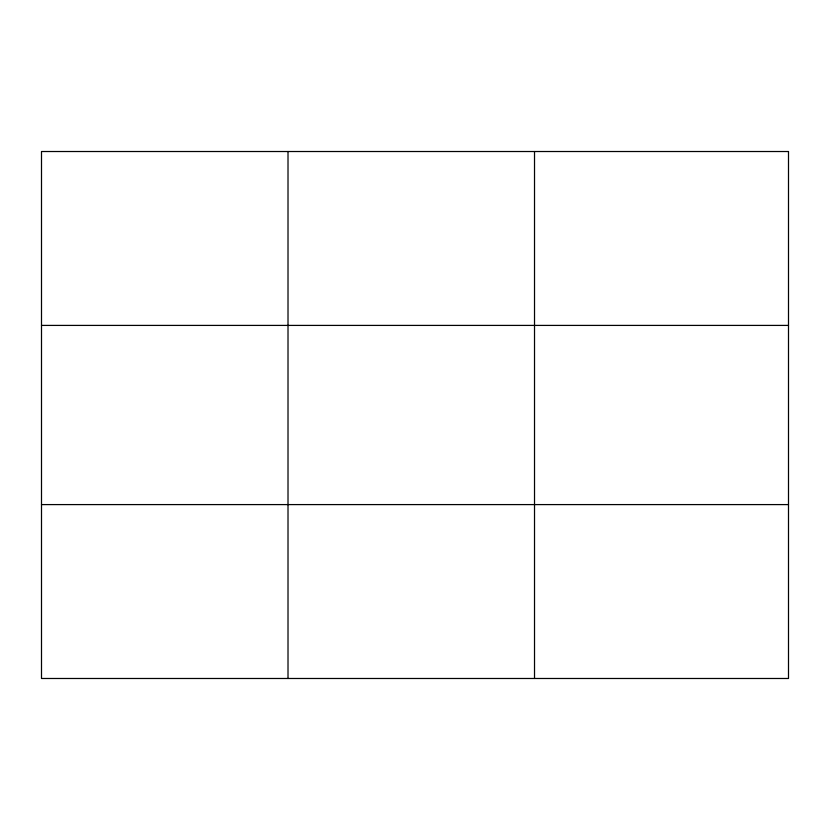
<?xml version="1.0" encoding="UTF-8"?>
<svg xmlns="http://www.w3.org/2000/svg" width="830" height="830" viewBox="0 0 830 830"><rect width="100%" height="100%" fill="white"/><g stroke="black" fill="none" stroke-linecap="round" stroke-linejoin="round"><path stroke-width="1.25" d="M288.01 151.517L288.01 678.484M534.52 151.517L534.52 678.484M41.5 325.412L788.5 325.412M41.5 504.588L788.5 504.588M788.5 151.517L788.5 678.484L41.5 678.484L41.5 151.517L788.5 151.517"/></g></svg>
